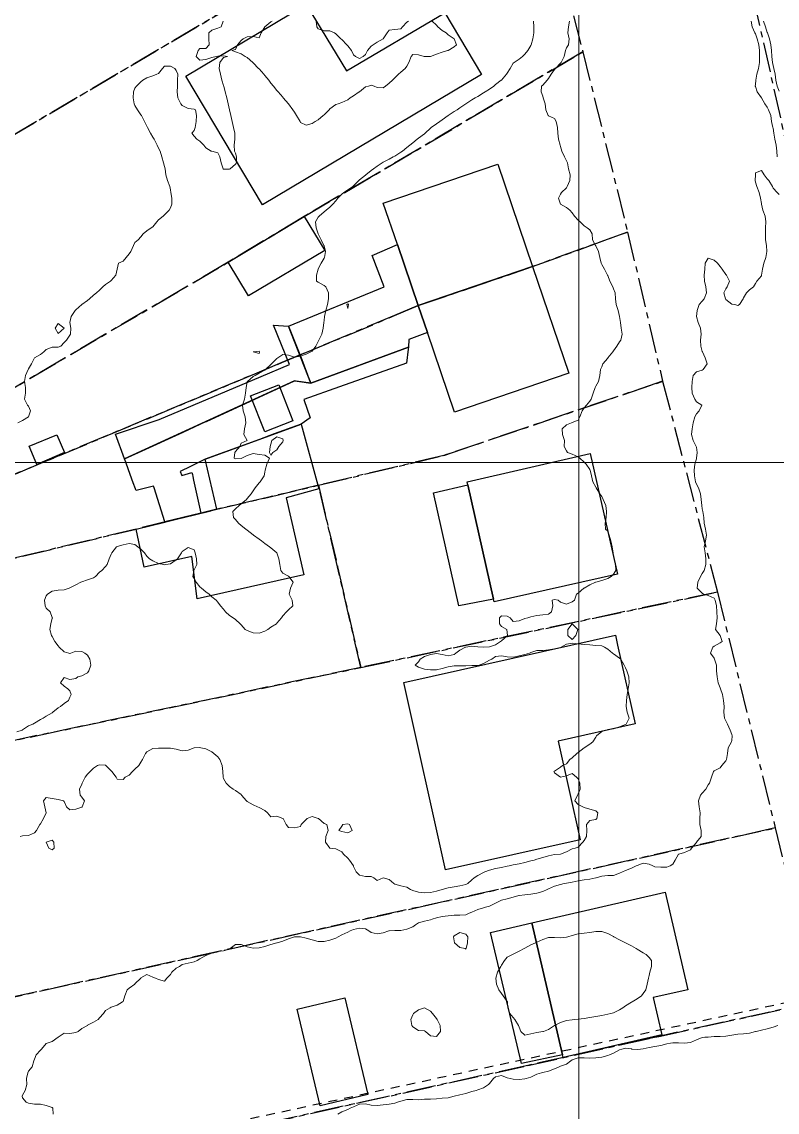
# Model space of a CAD drawing. Header units: centimetres. Extents: x 0 to 642158, y -847 to 649707.
# Drawn here: x 617319.7 to 617383.6, y 621132.4 to 621224.7 of the extents above; entities that cross this region are included whole.
import ezdxf

# ---------------------------------------------------------------- set-up
doc = ezdxf.new("R2010")
doc.units = ezdxf.units.CM
doc.header["$MEASUREMENT"] = 0
doc.linetypes.add('CENTERX2', pattern=[4, 2.5, -0.5, 0.5, -0.5])
doc.linetypes.add('JIS_02_0.7', pattern=[1.35, 0.75, -0.6])
for name, color, linetype, lineweight in [('MEV_grille', 254, 'Continuous', 9), ('WAL_parcellaire agricole', 7, 'JIS_02_0.7', 25), ('WAL_topographie 0.5', 253, 'Continuous', 20)]:
    doc.layers.add(name, color=color, linetype=linetype, lineweight=lineweight)
doc.layers.add('SPW_batiments', color=7, linetype='Continuous')
doc.layers.add('SPW_parcellaire cadastral', color=7, linetype='CENTERX2', lineweight=25, true_color=0xff0542)

# ---------------------------------------------------------------- blocks, each defined once
blk = doc.blocks.new('*U114')
at = {"layer": 'MEV_grille', "transparency": 33554687}
blk.add_lwpolyline([(-1338.461, 0), (1338.461, 0)], dxfattribs=at)
blk = doc.blocks.new('*U115')
at = {"layer": 'MEV_grille', "color": 0, "linetype": 'ByBlock', "lineweight": -2, "transparency": 16777216}
blk.add_blockref('*U114', (0, -1200), dxfattribs=at)
blk = doc.blocks.new('*U112')
at = {"layer": 'MEV_grille', "transparency": 33554687}
blk.add_lwpolyline([(0, 1825.476), (0, -1825.476)], dxfattribs=at)
blk = doc.blocks.new('*U113')
at = {"layer": 'MEV_grille', "color": 0, "linetype": 'ByBlock', "lineweight": -2, "transparency": 16777216}
blk.add_blockref('*U112', (2000, 0), dxfattribs=at)

msp = doc.modelspace()

# ---------------------------------------------------------------- linework, layer by layer
at = {"layer": 'SPW_batiments'}
for points in [[(617347.152, 621220.53), (617355.473, 621225.46), (617358.579, 621220.233), (617340.031, 621209.209), (617333.55, 621220.094), (617343.746, 621226.166), (617347.152, 621220.53)], [(617362.896, 621203.972), (617353.22, 621200.667), (617351.451, 621205.85), (617350.263, 621209.331), (617359.946, 621212.649), (617362.896, 621203.972)], [(617345.313, 621205.347), (617338.864, 621201.496), (617337.147, 621204.346), (617343.563, 621208.213), (617345.313, 621205.347)], [(617353.22, 621200.667), (617353.995, 621198.397), (617352.431, 621197.814), (617352.398, 621197.148), (617344.131, 621194.113), (617342.248, 621198.93), (617350.33, 621202.264), (617349.313, 621204.914), (617351.451, 621205.85), (617353.22, 621200.667)], [(617365.964, 621194.95), (617356.299, 621191.648), (617353.995, 621198.397), (617353.22, 621200.667), (617362.896, 621203.972), (617365.964, 621194.95)], [(617343.356, 621196.097), (617343.862, 621194.803), (617343.89, 621194.731), (617344.13, 621194.113), (617342.891, 621194.278), (617342.757, 621194.296), (617328.369, 621187.694), (617327.602, 621189.794), (617331.31, 621191.038), (617339.927, 621194.673), (617342.319, 621195.682), (617340.962, 621199.011), (617342.248, 621198.93), (617343.356, 621196.097)], [(617352.398, 621197.148), (617352.398, 621197.145), (617352.379, 621196.993), (617352.227, 621195.787), (617346.561, 621193.79), (617343.527, 621192.72), (617344.073, 621191.174), (617343.315, 621190.647), (617341.042, 621189.811), (617339.792, 621189.351), (617335.2, 621187.662), (617333.959, 621187.059), (617333.082, 621186.632), (617333.218, 621186.294), (617334.072, 621186.54), (617334.106, 621186.383), (617334.147, 621186.194), (617334.212, 621185.891), (617334.817, 621183.099), (617331.788, 621182.358), (617330.867, 621185.237), (617330.818, 621185.389), (617329.341, 621185.032), (617329.308, 621185.123), (617329.293, 621185.163), (617329.111, 621185.662), (617328.702, 621186.781), (617328.472, 621187.412), (617328.369, 621187.694), (617329.861, 621188.379), (617333.329, 621189.97), (617335.26, 621190.856), (617335.294, 621190.872), (617342.757, 621194.296), (617342.98, 621194.267), (617344.132, 621194.113), (617352.398, 621197.148)], [(617342.615, 621190.93), (617340.232, 621189.997), (617339.032, 621193.029), (617341.432, 621193.963), (617342.615, 621190.93)], [(617344.8, 621185.163), (617342.033, 621184.413), (617343.55, 621177.897), (617334.501, 621175.862), (617334.066, 621179.429), (617330.017, 621178.546), (617329.35, 621181.762), (617336.166, 621183.429), (617335.199, 621187.662), (617343.315, 621190.647), (617344.8, 621185.163)], [(617323.299, 621188.228), (617320.95, 621187.227), (617320.299, 621188.76), (617322.632, 621189.745), (617323.299, 621188.228)], [(617370.066, 621177.95), (617359.651, 621175.599), (617359.597, 621175.832), (617357.41, 621185.497), (617357.349, 621185.765), (617367.765, 621188.15), (617370.066, 621177.95)], [(617359.597, 621175.832), (617356.667, 621175.265), (617354.516, 621184.814), (617357.41, 621185.497), (617359.597, 621175.832)], [(617366.919, 621155.45), (617355.536, 621152.915), (617352.001, 621168.764), (617366.134, 621171.933), (617369.901, 621172.766), (617370.084, 621171.933), (617371.568, 621165.267), (617365.052, 621163.816), (617366.919, 621155.45)], [(617376.02, 621142.767), (617373.104, 621142.101), (617373.821, 621138.951), (617365.471, 621137.033), (617365.417, 621137.265), (617362.837, 621148.425), (617374.119, 621151.034), (617376.02, 621142.767)], [(617365.417, 621137.265), (617361.955, 621136.516), (617359.337, 621147.615), (617362.837, 621148.425), (617365.417, 621137.265)], [(617344.915, 621132.939), (617342.966, 621141.123), (617346.998, 621142.083), (617348.945, 621133.898), (617344.915, 621132.939)]]:
    msp.add_lwpolyline(points, dxfattribs=at)
at = {"layer": 'SPW_parcellaire cadastral'}
for points in [[(617488.605, 621168.331), (617399.639, 621146.301), (617378.053, 621242.559), (617381.282, 621243.908), (617380.551, 621247.344), (617450.637, 621277.924), (617455.289, 621264.671), (617485.609, 621177.591), (617488.605, 621168.331)], [(617362.252, 621240.653), (617291.009, 621198.589), (617283.829, 621215.639), (617355.956, 621258.547), (617360.748, 621246.044), (617362.252, 621240.653)], [(617367.147, 621222.145), (617343.563, 621208.212), (617337.147, 621204.345), (617296.217, 621180.341), (617292.349, 621195.406), (617291.009, 621198.589), (617362.252, 621240.653), (617367.147, 621222.145)], [(617367.147, 621222.145), (617370.93, 621206.899), (617362.896, 621203.971), (617353.22, 621200.666), (617351.204, 621199.824), (617343.368, 621196.55), (617341.67, 621195.841), (617297.034, 621177.191), (617296.217, 621180.341), (617337.147, 621204.345), (617343.563, 621208.212), (617367.147, 621222.145)], [(617370.93, 621206.899), (617373.898, 621194.266), (617355.382, 621187.985), (617344.782, 621185.466), (617340.468, 621184.441), (617336.166, 621183.428), (617329.35, 621181.761), (617315.851, 621178.526), (617297.817, 621174.307), (617297.034, 621177.191), (617341.67, 621195.841), (617343.368, 621196.55), (617351.204, 621199.824), (617353.22, 621200.666), (617362.896, 621203.971), (617370.93, 621206.899)], [(617344.782, 621185.466), (617355.382, 621187.985), (617373.898, 621194.266), (617378.534, 621176.423), (617348.359, 621170.042), (617346.401, 621178.561), (617344.782, 621185.466)], [(617348.359, 621170.042), (617300.826, 621160.034), (617299.836, 621164.484), (617299.665, 621165.094), (617298.785, 621168.384), (617297.817, 621174.307), (617315.851, 621178.526), (617329.35, 621181.761), (617336.166, 621183.428), (617340.468, 621184.441), (617344.782, 621185.466), (617346.401, 621178.561), (617348.359, 621170.042)], [(617383.426, 621156.459), (617305.548, 621139.175), (617301.276, 621157.745), (617300.826, 621160.034), (617348.359, 621170.042), (617378.534, 621176.423), (617383.426, 621156.459)], [(617362.498, 621136.362), (617308.94, 621124.526), (617305.548, 621139.175), (617383.426, 621156.459), (617387.027, 621141.765), (617386.867, 621141.735), (617373.568, 621138.823), (617362.498, 621136.362)], [(617305.548, 621139.175), (617308.94, 621124.526), (617362.498, 621136.362), (617373.568, 621138.823), (617386.867, 621141.735), (617387.027, 621141.765), (617387.237, 621140.985), (617392.05, 621122.926), (617394.491, 621113.756), (617398.562, 621104.586), (617401.218, 621098.614), (617399.542, 621097.982), (617398.714, 621098.598), (617397.616, 621098.698), (617390.943, 621097.677), (617384.064, 621096.061), (617371.391, 621091.038), (617353.411, 621084.367), (617325.161, 621073.014), (617305.474, 621063.923), (617282.32, 621061.105), (617250.309, 621080.85), (617237.43, 621089.618), (617231.832, 621092.068)]]:
    msp.add_lwpolyline(points, dxfattribs=at)
at = {"layer": 'WAL_parcellaire agricole'}
msp.add_lwpolyline([(617230.843, 621108.416), (617387.462, 621142.372), (617395.298, 621115.403), (617310.846, 621070.926), (617305.847, 621067.926), (617296.425, 621065.222), (617285.635, 621065.371), (617273.847, 621070.922), (617252.763, 621082.677), (617241.845, 621087.918), (617235.845, 621089.917), (617230.843, 621108.416)], dxfattribs=at)
at = {"layer": 'WAL_topographie 0.5'}
for points in [[(617362.971, 621224.75), (617363.002, 621224.25), (617363, 621223.75), (617362.924, 621223.25), (617362.783, 621222.75), (617362.75, 621222.681), (617362.481, 621222.25), (617362.25, 621221.951), (617362.049, 621221.75), (617361.75, 621221.516), (617361.342, 621221.25), (617361.25, 621221.196), (617361.003, 621220.75), (617360.75, 621220.335), (617360.695, 621220.25), (617360.25, 621219.753), (617360.246, 621219.75), (617359.75, 621219.37), (617359.603, 621219.25), (617359.25, 621218.986), (617358.882, 621218.75), (617358.75, 621218.666), (617358.25, 621218.37), (617358.045, 621218.25), (617357.75, 621218.081), (617357.25, 621217.76), (617357.237, 621217.75), (617356.75, 621217.414), (617356.507, 621217.25), (617356.25, 621217.097), (617355.75, 621216.759), (617355.738, 621216.75), (617355.25, 621216.378), (617355.056, 621216.25), (617354.75, 621216.066), (617354.315, 621215.75), (617354.25, 621215.694), (617353.794, 621215.25), (617353.75, 621215.208), (617353.25, 621214.833), (617353.131, 621214.75), (617352.75, 621214.445), (617352.518, 621214.25), (617352.25, 621214.038), (617351.886, 621213.75), (617351.75, 621213.645), (617351.25, 621213.323), (617351.101, 621213.25), (617350.75, 621213.05), (617350.25, 621212.802), (617350.167, 621212.75), (617349.75, 621212.479), (617349.438, 621212.25), (617349.25, 621212.112), (617348.782, 621211.75), (617348.75, 621211.721), (617348.25, 621211.303), (617348.186, 621211.25), (617347.75, 621210.796), (617347.684, 621210.75), (617347.25, 621210.458), (617346.917, 621210.25), (617346.75, 621210.106), (617346.429, 621209.75), (617346.25, 621209.549), (617345.991, 621209.25), (617345.75, 621208.997), (617345.419, 621208.75), (617345.25, 621208.596), (617344.848, 621208.25), (617344.75, 621208.148), (617344.524, 621207.75), (617344.582, 621207.25), (617344.746, 621206.75), (617344.75, 621206.738), (617345.01, 621206.25), (617345.244, 621205.75), (617345.25, 621205.721), (617345.371, 621205.25), (617345.288, 621204.75), (617345.25, 621204.693), (617344.996, 621204.25), (617344.75, 621203.781), (617344.738, 621203.75), (617344.61, 621203.25), (617344.604, 621202.75), (617344.75, 621202.653), (617345.25, 621202.375), (617345.41, 621202.25), (617345.621, 621201.75), (617345.618, 621201.25), (617345.528, 621200.75), (617345.395, 621200.25), (617345.279, 621199.75), (617345.25, 621199.417), (617345.233, 621199.25), (617345.179, 621198.75), (617345.058, 621198.25), (617344.815, 621197.75), (617344.75, 621197.643), (617344.554, 621197.25), (617344.25, 621196.825), (617344.135, 621196.75), (617343.75, 621196.565), (617343.25, 621196.388), (617342.75, 621196.297), (617342.25, 621196.464), (617341.75, 621196.519), (617341.326, 621196.25), (617341.25, 621196.206), (617340.802, 621195.75), (617340.75, 621195.685), (617340.306, 621195.25), (617340.25, 621195.21), (617339.75, 621194.956), (617339.432, 621194.75), (617339.25, 621194.656), (617338.759, 621194.25), (617338.75, 621194.217), (617338.647, 621193.75), (617338.606, 621193.25), (617338.509, 621192.75), (617338.348, 621192.25), (617338.41, 621191.75), (617338.571, 621191.25), (617338.618, 621190.75), (617338.519, 621190.25), (617338.456, 621189.75), (617338.75, 621189.25), (617338.75, 621189.25), (617338.75, 621189.25), (617338.25, 621189.021), (617338.136, 621188.75), (617337.75, 621188.327), (617337.702, 621188.25), (617337.654, 621187.75), (617337.75, 621187.696), (617338.25, 621187.736), (617338.302, 621187.75), (617338.75, 621187.991), (617339.25, 621188.147), (617339.75, 621188.06), (617340.25, 621188), (617340.639, 621187.75), (617340.402, 621187.25), (617340.279, 621186.75), (617340.25, 621186.583), (617340.196, 621186.25), (617339.831, 621185.75), (617339.75, 621185.669), (617339.433, 621185.25), (617339.25, 621184.982), (617339.095, 621184.75), (617338.75, 621184.336), (617338.677, 621184.25), (617338.25, 621183.893), (617338.056, 621183.75), (617337.75, 621183.46), (617337.54, 621183.25), (617337.583, 621182.75), (617337.75, 621182.566), (617338.017, 621182.25), (617338.25, 621182.066), (617338.633, 621181.75), (617338.75, 621181.665), (617339.25, 621181.275), (617339.281, 621181.25), (617339.75, 621180.907), (617339.952, 621180.75), (617340.25, 621180.525), (617340.623, 621180.25), (617340.75, 621180.158), (617341.25, 621179.75), (617341.25, 621179.75), (617341.438, 621179.25), (617341.495, 621178.75), (617341.607, 621178.25), (617341.75, 621178.038), (617342.25, 621177.76), (617342.265, 621177.75), (617342.632, 621177.25), (617342.417, 621176.75), (617342.311, 621176.25), (617342.542, 621175.75), (617342.61, 621175.25), (617342.25, 621174.927), (617342.065, 621174.75), (617341.75, 621174.428), (617341.65, 621174.25), (617341.25, 621173.786), (617341.214, 621173.75), (617340.75, 621173.451), (617340.5, 621173.25), (617340.25, 621173.105), (617339.75, 621172.934), (617339.25, 621172.975), (617338.75, 621173.164), (617338.567, 621173.25), (617338.25, 621173.653), (617338.165, 621173.75), (617337.75, 621174.098), (617337.565, 621174.25), (617337.25, 621174.454), (617336.922, 621174.75), (617336.75, 621174.974), (617336.495, 621175.25), (617336.25, 621175.56), (617336.11, 621175.75), (617335.75, 621176.035), (617335.529, 621176.25), (617335.25, 621176.449), (617334.877, 621176.75), (617334.75, 621176.877), (617334.439, 621177.25), (617334.25, 621177.571), (617334.145, 621177.75), (617334.224, 621178.25), (617334.25, 621178.307), (617334.481, 621178.75), (617334.447, 621179.25), (617334.339, 621179.75), (617334.25, 621180.012), (617333.75, 621180.186), (617333.25, 621179.847), (617333.175, 621179.75), (617332.857, 621179.25), (617332.75, 621179.15), (617332.25, 621178.809), (617331.85, 621178.75), (617331.75, 621178.739), (617331.687, 621178.75), (617331.25, 621178.84), (617330.75, 621179.071), (617330.476, 621179.25), (617330.25, 621179.468), (617330.046, 621179.75), (617329.75, 621180.054), (617329.496, 621180.25), (617329.25, 621180.45), (617328.75, 621180.534), (617328.25, 621180.412), (617327.75, 621180.295), (617327.68, 621180.25), (617327.297, 621179.75), (617327.25, 621179.632), (617327.069, 621179.25), (617326.893, 621178.75), (617326.75, 621178.576), (617326.462, 621178.25), (617326.25, 621178.097), (617325.921, 621177.75), (617325.75, 621177.643), (617325.25, 621177.45), (617324.75, 621177.29), (617324.674, 621177.25), (617324.25, 621177.05), (617323.75, 621176.772), (617323.682, 621176.75), (617323.25, 621176.616), (617322.75, 621176.574), (617322.25, 621176.516), (617321.855, 621176.25), (617321.75, 621176.095), (617321.611, 621175.75), (617321.655, 621175.25), (617321.75, 621175.074), (617322.064, 621174.75), (617322.25, 621174.286), (617322.263, 621174.25), (617322.25, 621174.214), (617322.143, 621173.75), (617322.05, 621173.25), (617322.199, 621172.75), (617322.25, 621172.663), (617322.466, 621172.25), (617322.75, 621171.871), (617322.847, 621171.75), (617323.25, 621171.366), (617323.667, 621171.25), (617323.75, 621171.222), (617323.817, 621171.25), (617324.25, 621171.421), (617324.75, 621171.401), (617325, 621171.25), (617325.25, 621171.079), (617325.437, 621170.75), (617325.52, 621170.25), (617325.356, 621169.75), (617325.25, 621169.601), (617324.75, 621169.338), (617324.404, 621169.25), (617324.25, 621169.125), (617323.75, 621169.025), (617323.25, 621169.204), (617322.956, 621168.75), (617323.25, 621168.472), (617323.584, 621168.25), (617323.75, 621168.069), (617323.859, 621167.75), (617323.75, 621167.531), (617323.621, 621167.25), (617323.25, 621166.99), (617322.957, 621166.75), (617322.75, 621166.617), (617322.307, 621166.25), (617322.25, 621166.219), (617321.75, 621165.917), (617321.476, 621165.75), (617321.25, 621165.629), (617320.75, 621165.319), (617320.605, 621165.25), (617320.25, 621165.106), (617319.75, 621164.779), (617319.698, 621164.75), (617319.25, 621164.602)], [(617336.725, 621224.75), (617336.541, 621224.25), (617336.25, 621224.15), (617335.75, 621223.975), (617335.505, 621223.75), (617335.512, 621223.25), (617335.517, 621222.75), (617335.25, 621222.43), (617334.75, 621222.417), (617334.604, 621222.25), (617334.432, 621221.75), (617334.75, 621221.432), (617335.25, 621221.5), (617335.75, 621221.662), (617336.125, 621221.75), (617336.25, 621221.776), (617336.75, 621221.821), (617337.083, 621221.75), (617336.75, 621221.659), (617336.429, 621221.25), (617336.385, 621220.75), (617336.492, 621220.25), (617336.611, 621219.75), (617336.75, 621219.295), (617336.76, 621219.25), (617336.894, 621218.75), (617337.014, 621218.25), (617337.13, 621217.75), (617337.25, 621217.25), (617337.25, 621217.25), (617337.368, 621216.75), (617337.486, 621216.25), (617337.599, 621215.75), (617337.69, 621215.25), (617337.706, 621214.75), (617337.635, 621214.25), (617337.672, 621213.75), (617337.75, 621213.558), (617337.853, 621213.25), (617337.838, 621212.75), (617337.75, 621212.653), (617337.319, 621212.25), (617337.25, 621212.219), (617336.75, 621212.224), (617336.719, 621212.25), (617336.534, 621212.75), (617336.446, 621213.25), (617336.25, 621213.594), (617335.75, 621213.727), (617335.688, 621213.75), (617335.25, 621214.019), (617335.083, 621214.25), (617334.75, 621214.583), (617334.5, 621214.75), (617334.25, 621215), (617334.05, 621215.25), (617334.25, 621215.481), (617334.345, 621215.75), (617334.421, 621216.25), (617334.457, 621216.75), (617334.375, 621217.25), (617334.25, 621217.295), (617333.75, 621217.355), (617333.25, 621217.61), (617333.133, 621217.75), (617332.886, 621218.25), (617332.831, 621218.75), (617332.854, 621219.25), (617332.838, 621219.75), (617332.891, 621220.25), (617332.75, 621220.573), (617332.619, 621220.75), (617332.25, 621220.943), (617331.75, 621220.945), (617331.568, 621220.75), (617331.25, 621220.313), (617331.096, 621220.25), (617330.75, 621220.121), (617330.25, 621219.935), (617329.927, 621219.75), (617329.75, 621219.601), (617329.379, 621219.25), (617329.25, 621219.077), (617329.132, 621218.75), (617329.088, 621218.25), (617329.178, 621217.75), (617329.25, 621217.603), (617329.461, 621217.25), (617329.75, 621216.816), (617329.794, 621216.75), (617330.065, 621216.25), (617330.25, 621215.854), (617330.307, 621215.75), (617330.572, 621215.25), (617330.75, 621214.922), (617330.87, 621214.75), (617331.138, 621214.25), (617331.25, 621214), (617331.384, 621213.75), (617331.525, 621213.25), (617331.659, 621212.75), (617331.75, 621212.442), (617331.814, 621212.25), (617331.866, 621211.75), (617332.011, 621211.25), (617332.206, 621210.75), (617332.25, 621210.464), (617332.297, 621210.25), (617332.363, 621209.75), (617332.375, 621209.25), (617332.25, 621208.938), (617332.143, 621208.75), (617331.75, 621208.343), (617331.625, 621208.25), (617331.25, 621207.924), (617331.096, 621207.75), (617330.75, 621207.341), (617330.617, 621207.25), (617330.25, 621206.988), (617329.938, 621206.75), (617329.75, 621206.477), (617329.523, 621206.25), (617329.25, 621206), (617329.119, 621205.75), (617328.896, 621205.25), (617328.75, 621205.055), (617328.521, 621204.75), (617328.25, 621204.425), (617327.861, 621204.25), (617327.75, 621203.75), (617327.75, 621203.75), (617327.639, 621203.25), (617327.25, 621202.794), (617327.191, 621202.75), (617326.75, 621202.45), (617326.533, 621202.25), (617326.25, 621201.979), (617325.988, 621201.75), (617325.75, 621201.565), (617325.396, 621201.25), (617325.25, 621201.098), (617324.75, 621200.75), (617324.75, 621200.75), (617324.25, 621200.318), (617324.2, 621200.25), (617323.861, 621199.75), (617323.75, 621199.25), (617323.824, 621198.75), (617323.794, 621198.25), (617323.75, 621198.179), (617323.45, 621197.75), (617323.25, 621197.54), (617322.988, 621197.25), (617322.75, 621197.148), (617322.25, 621197.164), (617321.75, 621196.95), (617321.528, 621196.75), (617321.25, 621196.533), (617320.75, 621196.25), (617320.75, 621196.25), (617320.5, 621195.75), (617320.25, 621195.325), (617320.227, 621195.25), (617319.983, 621194.75), (617319.893, 621194.25), (617319.978, 621193.75), (617319.991, 621193.25), (617319.899, 621192.75), (617320.163, 621192.25), (617320.25, 621192.159), (617320.42, 621191.75), (617320.25, 621191.25), (617320.25, 621191.25), (617319.75, 621190.959), (617319.339, 621190.75)], [(617366.006, 621224.75), (617365.936, 621224.25), (617365.885, 621223.75), (617365.996, 621223.25), (617365.939, 621222.75), (617365.75, 621222.472), (617365.683, 621222.25), (617365.552, 621221.75), (617365.298, 621221.25), (617365.25, 621221.189), (617364.833, 621220.75), (617364.75, 621220.638), (617364.465, 621220.25), (617364.25, 621219.903), (617364.123, 621219.75), (617363.75, 621219.327), (617363.65, 621219.25), (617363.615, 621218.75), (617363.75, 621218.393), (617363.794, 621218.25), (617363.957, 621217.75), (617364.016, 621217.25), (617364.207, 621216.75), (617364.25, 621216.72), (617364.75, 621216.5), (617364.882, 621216.25), (617365.015, 621215.75), (617365.042, 621215.25), (617365.092, 621214.75), (617365.219, 621214.25), (617365.25, 621214.125), (617365.361, 621213.75), (617365.589, 621213.25), (617365.75, 621212.917), (617365.836, 621212.75), (617365.941, 621212.25), (617366.068, 621211.75), (617366.045, 621211.25), (617365.811, 621210.75), (617365.75, 621210.647), (617365.341, 621210.25), (617365.25, 621210.1), (617365.083, 621209.75), (617365.25, 621209.25), (617365.25, 621209.25), (617365.75, 621208.979), (617366.058, 621208.75), (617366.25, 621208.523), (617366.444, 621208.25), (617366.75, 621207.898), (617366.924, 621207.75), (617367.25, 621207.409), (617367.519, 621207.25), (617367.75, 621207.083), (617367.926, 621206.75), (617367.956, 621206.25), (617368.226, 621205.75), (617368.25, 621205.727), (617368.483, 621205.25), (617368.57, 621204.75), (617368.701, 621204.25), (617368.75, 621204.141), (617368.975, 621203.75), (617369.238, 621203.25), (617369.25, 621203.221), (617369.432, 621202.75), (617369.676, 621202.25), (617369.75, 621202.083), (617369.869, 621201.75), (617369.917, 621201.25), (617369.977, 621200.75), (617370.122, 621200.25), (617370.25, 621199.75), (617370.25, 621199.75), (617370.331, 621199.25), (617370.398, 621198.75), (617370.47, 621198.25), (617370.365, 621197.75), (617370.25, 621197.61), (617370.025, 621197.25), (617369.75, 621196.835), (617369.695, 621196.75), (617369.261, 621196.25), (617369.25, 621196.233), (617368.842, 621195.75), (617368.75, 621195.5), (617368.627, 621195.25), (617368.574, 621194.75), (617368.477, 621194.25), (617368.25, 621193.847), (617368.194, 621193.75), (617368.017, 621193.25), (617367.849, 621192.75), (617367.75, 621192.571), (617367.459, 621192.25), (617367.25, 621192.013), (617367.083, 621191.75), (617366.879, 621191.25), (617366.75, 621190.972), (617366.25, 621190.77), (617366.187, 621190.75), (617365.75, 621190.575), (617365.408, 621190.25), (617365.422, 621189.75), (617365.602, 621189.25), (617365.556, 621188.75), (617365.75, 621188.375), (617365.841, 621188.25), (617366.25, 621188.092), (617366.75, 621187.861), (617366.893, 621187.75), (617367.25, 621187.421), (617367.426, 621187.25), (617367.75, 621186.788), (617367.773, 621186.75), (617367.864, 621186.25), (617367.983, 621185.75), (617368.25, 621185.308), (617368.278, 621185.25), (617368.583, 621184.75), (617368.75, 621184.506), (617368.879, 621184.25), (617369.086, 621183.75), (617369.155, 621183.25), (617369.131, 621182.75), (617369.031, 621182.25), (617369.067, 621181.75), (617369.25, 621181.567), (617369.364, 621181.25), (617369.522, 621180.75), (617369.635, 621180.25), (617369.706, 621179.75), (617369.75, 621179.515), (617369.79, 621179.25), (617369.915, 621178.75), (617369.923, 621178.25), (617369.75, 621177.946), (617369.546, 621177.75), (617369.25, 621177.566), (617368.75, 621177.396), (617368.25, 621177.271), (617368.208, 621177.25), (617367.75, 621177.034), (617367.25, 621176.757), (617367.239, 621176.75), (617366.75, 621176.344), (617366.603, 621176.25), (617366.427, 621175.75), (617366.25, 621175.597), (617365.75, 621175.41), (617365.25, 621175.583), (617365.05, 621175.75), (617364.75, 621175.798), (617364.562, 621175.75), (617364.613, 621175.25), (617364.5, 621174.75), (617364.25, 621174.558), (617363.75, 621174.506), (617363.25, 621174.452), (617362.75, 621174.339), (617362.5, 621174.25), (617362.25, 621174.178), (617361.75, 621174), (617361.25, 621173.932), (617360.991, 621174.25), (617360.75, 621174.394), (617360.25, 621174.407), (617360.08, 621174.25), (617360.083, 621173.75), (617360.25, 621173.507), (617360.724, 621173.25), (617360.75, 621173), (617360.776, 621172.75), (617360.75, 621172.736), (617360.25, 621172.309), (617360.167, 621172.25), (617359.75, 621171.947), (617359.25, 621171.781), (617358.75, 621171.758), (617358.25, 621171.786), (617357.75, 621171.836), (617357.25, 621171.77), (617357.213, 621171.75), (617356.75, 621171.495), (617356.397, 621171.25), (617356.25, 621171.131), (617355.75, 621171.033), (617355.25, 621171.147), (617354.75, 621171.232), (617354.25, 621171.141), (617353.75, 621170.975), (617353.391, 621170.75), (617353.25, 621170.525), (617352.96, 621170.25), (617353.25, 621170.06), (617353.75, 621169.904), (617354.25, 621169.843), (617354.75, 621169.852), (617355.25, 621169.959), (617355.75, 621170.103), (617356.25, 621170.19), (617356.75, 621170.19), (617357.25, 621170.19), (617357.75, 621170.198), (617358.25, 621170.222), (617358.375, 621170.25), (617358.75, 621170.383), (617359.25, 621170.655), (617359.432, 621170.75), (617359.75, 621170.969), (617360.25, 621171.032), (617360.75, 621170.931), (617361.25, 621170.915), (617361.75, 621171.03), (617362.25, 621171.138), (617362.629, 621171.25), (617362.75, 621171.306), (617363.25, 621171.479), (617363.75, 621171.49), (617364.25, 621171.53), (617364.75, 621171.617), (617365.25, 621171.735), (617365.313, 621171.75), (617365.75, 621172.009), (617366.25, 621172.107), (617366.75, 621172.043), (617367.25, 621171.986), (617367.75, 621171.948), (617368.25, 621171.911), (617368.75, 621171.871), (617368.991, 621171.75), (617369.25, 621171.58), (617369.664, 621171.25), (617369.75, 621171.191), (617370.25, 621170.835), (617370.352, 621170.75), (617370.647, 621170.25), (617370.75, 621170.019), (617370.861, 621169.75), (617371.027, 621169.25), (617371.073, 621168.75), (617370.972, 621168.25), (617370.895, 621167.75), (617370.833, 621167.25), (617370.808, 621166.75), (617370.894, 621166.25), (617371.064, 621165.75), (617370.806, 621165.25), (617370.75, 621165.225), (617370.25, 621165.009), (617369.75, 621164.861), (617369.25, 621164.791), (617369.125, 621164.75), (617368.75, 621164.621), (617368.302, 621164.25), (617368.25, 621164.143), (617368, 621163.75), (617367.75, 621163.546), (617367.25, 621163.25), (617367.25, 621163.25), (617366.75, 621162.855), (617366.625, 621162.75), (617366.25, 621162.39), (617366.044, 621162.25), (617365.75, 621161.88), (617365.432, 621161.75), (617365.25, 621161.596), (617364.75, 621161.275), (617364.694, 621161.25), (617364.75, 621161.125), (617365.25, 621160.75), (617365.75, 621160.875), (617366.25, 621161.068), (617366.6, 621160.75), (617366.75, 621160.625), (617366.895, 621160.25), (617366.929, 621159.75), (617366.75, 621159.35), (617366.682, 621159.25), (617366.466, 621158.75), (617366.75, 621158.45), (617367.139, 621158.25), (617367.25, 621158.191), (617367.75, 621158.047), (617368.25, 621157.904), (617368.41, 621157.75), (617368.338, 621157.25), (617368.25, 621157.173), (617367.75, 621157.088), (617367.466, 621156.75), (617367.472, 621156.25), (617367.444, 621155.75), (617367.25, 621155.411), (617367.131, 621155.25), (617366.75, 621154.84), (617366.5, 621154.75), (617366.25, 621154.694), (617365.75, 621154.45), (617365.25, 621154.25), (617365.25, 621154.25), (617364.75, 621154.21), (617364.25, 621154.115), (617363.75, 621153.968), (617363.25, 621153.812), (617363.015, 621153.75), (617362.75, 621153.691), (617362.25, 621153.546), (617361.75, 621153.415), (617361.25, 621153.332), (617360.923, 621153.25), (617360.75, 621153.217), (617360.25, 621153.116), (617359.75, 621153.035), (617359.25, 621152.894), (617358.856, 621152.75), (617358.75, 621152.692), (617358.25, 621152.434), (617357.946, 621152.25), (617357.75, 621152.083), (617357.404, 621151.75), (617357.25, 621151.683), (617356.75, 621151.552), (617356.25, 621151.47), (617355.75, 621151.405), (617355.25, 621151.258), (617355.236, 621151.25), (617354.75, 621151.111), (617354.25, 621151.004), (617353.75, 621150.985), (617353.25, 621151.018), (617352.75, 621151.161), (617352.556, 621151.25), (617352.25, 621151.443), (617351.75, 621151.575), (617351.25, 621151.697), (617351.142, 621151.75), (617350.75, 621152.113), (617350.25, 621152.25), (617349.75, 621152.022), (617349.472, 621152.25), (617349.25, 621152.35), (617348.75, 621152.35), (617348.25, 621152.476), (617347.967, 621152.75), (617347.75, 621153.214), (617347.736, 621153.25), (617347.398, 621153.75), (617347.25, 621153.91), (617346.896, 621154.25), (617346.75, 621154.434), (617346.25, 621154.69), (617345.75, 621154.75), (617345.75, 621154.75), (617345.367, 621155.25), (617345.397, 621155.75), (617345.603, 621156.25), (617345.472, 621156.75), (617345.25, 621156.833), (617344.774, 621157.25), (617344.75, 621157.267), (617344.25, 621157.438), (617343.821, 621157.25), (617343.75, 621157.179), (617343.321, 621156.75), (617343.25, 621156.583), (617342.75, 621156.477), (617342.25, 621156.5), (617342.031, 621156.75), (617341.778, 621157.25), (617341.75, 621157.27), (617341.25, 621157.446), (617340.75, 621157.417), (617340.458, 621157.75), (617340.25, 621157.935), (617339.75, 621158.193), (617339.625, 621158.25), (617339.25, 621158.417), (617338.75, 621158.696), (617338.678, 621158.75), (617338.271, 621159.25), (617338.25, 621159.296), (617337.75, 621159.63), (617337.563, 621159.75), (617337.25, 621159.959), (617336.981, 621160.25), (617336.75, 621160.65), (617336.716, 621160.75), (617336.697, 621161.25), (617336.625, 621161.75), (617336.438, 621162.25), (617336.25, 621162.487), (617335.938, 621162.75), (617335.75, 621162.917), (617335.25, 621163.146), (617334.821, 621163.25), (617334.75, 621163.264), (617334.251, 621163.25), (617334.25, 621163.25), (617333.75, 621163.056), (617333.25, 621162.994), (617332.75, 621163.127), (617332.25, 621163.219), (617331.75, 621163.229), (617331.25, 621163.219), (617330.75, 621163.181), (617330.25, 621162.911), (617330.135, 621162.75), (617329.89, 621162.25), (617329.75, 621162.031), (617329.586, 621161.75), (617329.25, 621161.425), (617329.037, 621161.25), (617328.75, 621160.936), (617328.43, 621160.75), (617328.25, 621160.57), (617327.75, 621160.603), (617327.669, 621160.75), (617327.297, 621161.25), (617327.25, 621161.301), (617326.777, 621161.75), (617326.75, 621161.77), (617326.25, 621161.815), (617326.075, 621161.75), (617325.75, 621161.509), (617325.47, 621161.25), (617325.25, 621161.011), (617325.05, 621160.75), (617324.797, 621160.25), (617324.75, 621160.175), (617324.552, 621159.75), (617324.605, 621159.25), (617324.75, 621159.06), (617324.97, 621158.75), (617324.771, 621158.25), (617324.75, 621158.231), (617324.25, 621158.048), (617323.75, 621157.987), (617323.472, 621158.25), (617323.25, 621158.694), (617323.208, 621158.75), (617322.75, 621158.875), (617322.25, 621158.955), (617321.75, 621159.039), (617321.522, 621158.75), (617321.635, 621158.25), (617321.734, 621157.75), (617321.509, 621157.25), (617321.25, 621156.821), (617321.2, 621156.75), (617320.932, 621156.25), (617320.75, 621156.036), (617320.25, 621155.816), (617319.75, 621155.805), (617319.544, 621155.75)], [(617344.506, 621216.25), (617344.25, 621216.073), (617343.75, 621215.941), (617343.25, 621216.173), (617343.215, 621216.25), (617342.929, 621216.75), (617342.75, 621217.028), (617342.596, 621217.25), (617342.25, 621217.736), (617342.24, 621217.75), (617341.795, 621218.25), (617341.75, 621218.297), (617341.358, 621218.75), (617341.25, 621218.879), (617340.976, 621219.25), (617340.75, 621219.507), (617340.57, 621219.75), (617340.25, 621220.131), (617340.156, 621220.25), (617339.75, 621220.717), (617339.717, 621220.75), (617339.25, 621221.227), (617339.221, 621221.25), (617338.75, 621221.663), (617338.575, 621221.75), (617338.25, 621221.982), (617337.75, 621222.135), (617337.45, 621222.25), (617337.75, 621222.344), (617337.926, 621222.75), (617338.25, 621223.114), (617338.4, 621223.25), (617338.75, 621223.422), (617339.25, 621223.439), (617339.75, 621223.327), (617339.94, 621223.75), (617340.238, 621224.25), (617340.25, 621224.259), (617340.75, 621224.684), (617340.871, 621224.75)], [(617354.403, 621224.75), (617354.75, 621224.414), (617354.886, 621224.25), (617355.25, 621223.942), (617355.593, 621223.75), (617355.75, 621223.58), (617356.25, 621223.25), (617356.25, 621223.25), (617356.45, 621222.75), (617356.25, 621222.583), (617355.75, 621222.268), (617355.708, 621222.25), (617355.25, 621222.105), (617354.75, 621221.958), (617354.25, 621221.765), (617354, 621221.75), (617353.75, 621221.739), (617353.712, 621221.75), (617353.25, 621221.896), (617352.75, 621221.91), (617352.632, 621221.75), (617352.426, 621221.25), (617352.25, 621220.925), (617352.11, 621220.75), (617351.75, 621220.429), (617351.558, 621220.25), (617351.25, 621219.954), (617351.03, 621219.75), (617350.75, 621219.481), (617350.45, 621219.25), (617350.25, 621219.096), (617349.75, 621219.12), (617349.481, 621219.25), (617349.25, 621219.323), (617349, 621219.25), (617348.75, 621219.185), (617348.25, 621218.77), (617348.229, 621218.75), (617347.75, 621218.429), (617347.459, 621218.25), (617347.25, 621218.08), (617346.75, 621217.861), (617346.437, 621217.75), (617346.25, 621217.696), (617345.75, 621217.329), (617345.679, 621217.25), (617345.25, 621216.828), (617345.173, 621216.75), (617344.75, 621216.388), (617344.506, 621216.25)], [(617344.581, 621224.75), (617344.638, 621224.25), (617344.75, 621224.105), (617345.25, 621223.923), (617345.75, 621223.929), (617346.125, 621223.75), (617346.25, 621223.671), (617346.68, 621223.25), (617346.75, 621223.183), (617347.167, 621222.75), (617347.25, 621222.656), (617347.575, 621222.25), (617347.75, 621221.888), (617347.924, 621221.75), (617348.25, 621221.576), (617348.563, 621221.75), (617348.75, 621221.93), (617348.928, 621222.25), (617349.25, 621222.622), (617349.397, 621222.75), (617349.75, 621222.976), (617350.25, 621223.25), (617350.25, 621223.25), (617350.588, 621223.75), (617350.75, 621223.974), (617351.25, 621224.034), (617351.75, 621224.088), (617351.884, 621224.25), (617352.25, 621224.655), (617352.39, 621224.75)], [(617381.379, 621224.75), (617381.471, 621224.25), (617381.706, 621223.75), (617381.75, 621223.657), (617381.893, 621223.25), (617382.028, 621222.75), (617382.087, 621222.25), (617382.101, 621221.75), (617382.1, 621221.25), (617381.995, 621220.75), (617381.87, 621220.25), (617381.772, 621219.75), (617381.75, 621219.375), (617381.737, 621219.25), (617381.75, 621219.219), (617381.898, 621218.75), (617382.25, 621218.259), (617382.256, 621218.25), (617382.556, 621217.75), (617382.75, 621217.467), (617382.863, 621217.25), (617383.047, 621216.75), (617383.114, 621216.25), (617383.234, 621215.75), (617383.25, 621215.682), (617383.305, 621215.25), (617383.378, 621214.75), (617383.49, 621214.25), (617383.55, 621213.75), (617383.598, 621213.25)], [(617382.431, 621224.75), (617382.593, 621224.25), (617382.75, 621223.789), (617382.763, 621223.75), (617382.942, 621223.25), (617383.052, 621222.75), (617383.113, 621222.25), (617383.146, 621221.75), (617383.198, 621221.25), (617383.25, 621220.986), (617383.308, 621220.75), (617383.416, 621220.25), (617383.478, 621219.75), (617383.576, 621219.25), (617383.75, 621218.824)], [(617383.75, 621210.068), (617383.583, 621210.25), (617383.25, 621210.614), (617383.19, 621210.75), (617382.87, 621211.25), (617382.75, 621211.386), (617382.474, 621211.75), (617382.25, 621212.111), (617381.75, 621211.917), (617381.741, 621211.75), (617381.726, 621211.25), (617381.75, 621211.113), (617381.879, 621210.75), (617382.05, 621210.25), (617382.174, 621209.75), (617382.25, 621209.313), (617382.267, 621209.25), (617382.364, 621208.75), (617382.575, 621208.25), (617382.625, 621207.75), (617382.594, 621207.25), (617382.595, 621206.75), (617382.604, 621206.25), (617382.671, 621205.75), (617382.717, 621205.25), (617382.617, 621204.75), (617382.45, 621204.25), (617382.35, 621203.75), (617382.27, 621203.25), (617382.25, 621203.187), (617381.861, 621202.75), (617381.75, 621202.55), (617381.583, 621202.25), (617381.25, 621202), (617381, 621201.75), (617380.75, 621201.321), (617380.722, 621201.25), (617380.393, 621200.75), (617380.25, 621200.673), (617380, 621200.75), (617379.75, 621200.794), (617379.25, 621201.194), (617379.203, 621201.25), (617379.078, 621201.75), (617379.25, 621202.083), (617379.354, 621202.25), (617379.55, 621202.75), (617379.292, 621203.25), (617379.25, 621203.298), (617378.933, 621203.75), (617378.75, 621203.979), (617378.533, 621204.25), (617378.25, 621204.524), (617377.75, 621204.687), (617377.491, 621204.25), (617377.455, 621203.75), (617377.404, 621203.25), (617377.438, 621202.75), (617377.538, 621202.25), (617377.598, 621201.75), (617377.424, 621201.25), (617377.25, 621201.039), (617377, 621200.75), (617376.81, 621200.25), (617376.75, 621199.75), (617376.895, 621199.25), (617377.087, 621198.75), (617377.143, 621198.25), (617377.095, 621197.75), (617377.14, 621197.25), (617377.25, 621196.786), (617377.261, 621196.75), (617377.486, 621196.25), (617377.676, 621195.75), (617377.322, 621195.25), (617377.25, 621195.198), (617376.75, 621195.054), (617376.47, 621194.75), (617376.389, 621194.25), (617376.362, 621193.75), (617376.397, 621193.25), (617376.615, 621192.75), (617376.75, 621192.531), (617377.2, 621192.25), (617376.975, 621191.75), (617376.75, 621191.5), (617376.628, 621191.25), (617376.466, 621190.75), (617376.383, 621190.25), (617376.326, 621189.75), (617376.468, 621189.25), (617376.737, 621188.75), (617376.75, 621188.694), (617376.828, 621188.25), (617376.769, 621187.75), (617376.75, 621187.688), (617376.633, 621187.25), (617376.57, 621186.75), (617376.579, 621186.25), (617376.674, 621185.75), (617376.75, 621185.568), (617376.931, 621185.25), (617377.088, 621184.75), (617377.152, 621184.25), (617377.206, 621183.75), (617377.25, 621183.458), (617377.287, 621183.25), (617377.37, 621182.75), (617377.414, 621182.25), (617377.525, 621181.75), (617377.607, 621181.25), (617377.522, 621180.75), (617377.417, 621180.25), (617377.506, 621179.75), (617377.561, 621179.25), (617377.561, 621178.75), (617377.399, 621178.25), (617377.25, 621178), (617377.101, 621177.75), (617376.872, 621177.25), (617376.829, 621176.75), (617377.25, 621176.329), (617377.362, 621176.25), (617377.75, 621176.124), (617378.25, 621175.897), (617378.343, 621175.75), (617378.464, 621175.25), (617378.482, 621174.75), (617378.498, 621174.25), (617378.461, 621173.75), (617378.375, 621173.25), (617378.75, 621172.75), (617378.75, 621172.75), (617378.924, 621172.25), (617378.75, 621172.127), (617378.25, 621171.853), (617378.139, 621171.75), (617377.937, 621171.25), (617378.25, 621170.824), (617378.29, 621170.75), (617378.458, 621170.25), (617378.459, 621169.75), (617378.5, 621169.25), (617378.607, 621168.75), (617378.75, 621168.333), (617378.779, 621168.25), (617378.957, 621167.75), (617379.05, 621167.25), (617379.095, 621166.75), (617379.083, 621166.25), (617379.14, 621165.75), (617379.25, 621165.529), (617379.378, 621165.25), (617379.622, 621164.75), (617379.75, 621164.371), (617379.789, 621164.25), (617379.75, 621163.85), (617379.735, 621163.75), (617379.453, 621163.25), (617379.39, 621162.75), (617379.31, 621162.25), (617379.25, 621162.154), (617378.891, 621161.75), (617378.75, 621161.545), (617378.25, 621161.284), (617378.214, 621161.25), (617378.031, 621160.75), (617377.848, 621160.25), (617377.75, 621160.102), (617377.564, 621159.75), (617377.25, 621159.41), (617377.111, 621159.25), (617376.917, 621158.75), (617376.974, 621158.25), (617377.06, 621157.75), (617377.033, 621157.25), (617377.03, 621156.75), (617377.15, 621156.25), (617377.15, 621155.75), (617376.762, 621155.25), (617376.75, 621155.237), (617376.329, 621154.75), (617376.25, 621154.615), (617375.75, 621154.392), (617375.275, 621154.25), (617375.25, 621154.232), (617374.969, 621153.75), (617374.75, 621153.4), (617374.536, 621153.25), (617374.25, 621153.13), (617373.75, 621153.138), (617373.25, 621153.179), (617373.078, 621153.25), (617372.75, 621153.39), (617372.25, 621153.477), (617371.75, 621153.289), (617371.671, 621153.25), (617371.25, 621153.052), (617370.75, 621152.848), (617370.514, 621152.75), (617370.25, 621152.624), (617369.75, 621152.45), (617369.25, 621152.425), (617368.75, 621152.381), (617368.26, 621152.25), (617368.25, 621152.246), (617367.75, 621152.128), (617367.25, 621152.083), (617366.75, 621152), (617366.25, 621151.875), (617365.75, 621151.779), (617365.565, 621151.75), (617365.25, 621151.689), (617364.75, 621151.538), (617364.25, 621151.312), (617364.114, 621151.25), (617363.75, 621151.082), (617363.25, 621150.947), (617362.75, 621150.859), (617362.25, 621150.806), (617361.75, 621150.753), (617361.736, 621150.75), (617361.25, 621150.603), (617360.75, 621150.47), (617360.25, 621150.344), (617360.028, 621150.25), (617359.75, 621150.107), (617359.25, 621149.832), (617358.917, 621149.75), (617358.75, 621149.703), (617358.25, 621149.572), (617357.75, 621149.328), (617357.524, 621149.25), (617357.25, 621149.121), (617356.75, 621149.076), (617356.25, 621149.091), (617355.75, 621149.038), (617355.25, 621148.966), (617354.75, 621148.857), (617354.389, 621148.75), (617354.25, 621148.688), (617353.75, 621148.567), (617353.25, 621148.436), (617352.982, 621148.25), (617352.75, 621148.107), (617352.25, 621147.894), (617351.75, 621147.793), (617351.25, 621147.79), (617350.75, 621147.754), (617350.739, 621147.75), (617350.25, 621147.578), (617349.75, 621147.494), (617349.25, 621147.623), (617349.031, 621147.75), (617348.75, 621147.917), (617348.25, 621147.981), (617347.75, 621147.858), (617347.47, 621147.75), (617347.25, 621147.656), (617346.75, 621147.407), (617346.444, 621147.25), (617346.25, 621147.148), (617345.75, 621146.954), (617345.25, 621146.844), (617344.75, 621146.856), (617344.25, 621146.991), (617343.75, 621147.144), (617343.25, 621147.24), (617342.75, 621147.247), (617342.25, 621147.084), (617341.75, 621146.872), (617341.287, 621146.75), (617341.25, 621146.738), (617340.75, 621146.599), (617340.25, 621146.431), (617339.75, 621146.319), (617339.25, 621146.294), (617338.75, 621146.399), (617338.25, 621146.603), (617337.75, 621146.594), (617337.319, 621146.25), (617337.25, 621146.201), (617336.75, 621146.065), (617336.25, 621146.018), (617335.75, 621145.871), (617335.476, 621145.75), (617335.25, 621145.672), (617334.75, 621145.378), (617334.526, 621145.25), (617334.25, 621145.125), (617333.75, 621145.021), (617333.25, 621144.895), (617333.016, 621144.75), (617332.75, 621144.592), (617332.359, 621144.25), (617332.25, 621144.053), (617331.939, 621143.75), (617331.75, 621143.5), (617331.25, 621143.625), (617330.99, 621143.75), (617330.75, 621143.838), (617330.25, 621144.058), (617329.75, 621143.771), (617329.736, 621143.75), (617329.25, 621143.257), (617329.239, 621143.25), (617328.75, 621142.909), (617328.578, 621142.75), (617328.399, 621142.25), (617328.25, 621141.783), (617328.208, 621141.75), (617327.75, 621141.475), (617327.25, 621141.309), (617327.15, 621141.25), (617326.75, 621141), (617326.576, 621140.75), (617326.25, 621140.393), (617326.143, 621140.25), (617325.75, 621140.016), (617325.25, 621139.768), (617325.225, 621139.75), (617324.75, 621139.486), (617324.446, 621139.25), (617324.25, 621139.14), (617323.75, 621139.069), (617323.25, 621139.097), (617322.75, 621138.75), (617322.75, 621138.75), (617322.25, 621138.403), (617321.827, 621138.25), (617321.75, 621138.212), (617321.336, 621137.75), (617321.25, 621137.664), (617320.886, 621137.25), (617320.75, 621136.904), (617320.685, 621136.75), (617320.559, 621136.25), (617320.25, 621135.868), (617320.179, 621135.75), (617320.083, 621135.25), (617320.099, 621134.75), (617319.95, 621134.25), (617319.75, 621133.85), (617319.705, 621133.75), (617319.75, 621133.635), (617320.044, 621133.25), (617320.25, 621133.165), (617320.75, 621133.079), (617321.25, 621133.088), (617321.75, 621132.98), (617322.25, 621132.79), (617322.315, 621132.75), (617322.319, 621132.25)], [(617347.324, 621200.75), (617347.25, 621200.417), (617347.176, 621200.75), (617347.25, 621200.833), (617347.324, 621200.75)], [(617322.75, 621198.296), (617323.25, 621198.75), (617322.75, 621199.167), (617322.487, 621198.75), (617322.75, 621198.296)], [(617339.75, 621196.625), (617339.802, 621196.75), (617339.75, 621196.808), (617339.25, 621196.75), (617339.75, 621196.625)], [(617340.917, 621188.25), (617340.75, 621188), (617340.639, 621188.25), (617340.704, 621188.75), (617340.75, 621188.95), (617340.838, 621189.25), (617341.25, 621189.554), (617341.75, 621189.4), (617341.804, 621189.25), (617341.75, 621189.15), (617341.417, 621188.75), (617341.25, 621188.45), (617340.917, 621188.25)], [(617366.565, 621172.75), (617366.25, 621172.41), (617365.88, 621172.75), (617365.872, 621173.25), (617366.25, 621173.75), (617366.25, 621173.75), (617366.25, 621173.75), (617366.733, 621173.25), (617366.565, 621172.75)], [(617347.25, 621156.042), (617347.635, 621156.25), (617347.406, 621156.75), (617347.25, 621156.811), (617346.834, 621156.75), (617346.75, 621156.625), (617346.5, 621156.25), (617346.75, 621156.167), (617347.25, 621156.042)], [(617322.429, 621154.75), (617322.25, 621154.599), (617321.972, 621154.75), (617321.75, 621155.25), (617321.75, 621155.25), (617321.75, 621155.25), (617322.25, 621155.432), (617322.388, 621155.25), (617322.429, 621154.75)], [(617357.263, 621146.25), (617357.25, 621146.212), (617357.179, 621146.25), (617356.75, 621146.331), (617356.294, 621146.75), (617356.25, 621146.9), (617356.201, 621147.25), (617356.25, 621147.319), (617356.75, 621147.625), (617357.25, 621147.487), (617357.42, 621147.25), (617357.394, 621146.75), (617357.263, 621146.25)], [(617363.806, 621139.25), (617363.75, 621139.228), (617363.25, 621139.144), (617362.75, 621139.029), (617362.25, 621138.93), (617361.897, 621139.25), (617361.75, 621139.595), (617361.709, 621139.75), (617361.387, 621140.25), (617361.25, 621140.423), (617360.963, 621140.75), (617360.808, 621141.25), (617360.758, 621141.75), (617360.75, 621141.763), (617360.401, 621142.25), (617360.25, 621142.443), (617360.03, 621142.75), (617359.852, 621143.25), (617359.776, 621143.75), (617359.922, 621144.25), (617360.207, 621144.75), (617360.25, 621144.845), (617360.53, 621145.25), (617360.75, 621145.53), (617361.203, 621145.75), (617361.25, 621145.776), (617361.75, 621146.03), (617362.176, 621146.25), (617362.25, 621146.288), (617362.75, 621146.557), (617363.136, 621146.75), (617363.25, 621146.807), (617363.75, 621147.022), (617364.25, 621147.179), (617364.75, 621147.197), (617365.25, 621147.15), (617365.75, 621147.215), (617365.865, 621147.25), (617366.25, 621147.366), (617366.75, 621147.488), (617367.25, 621147.564), (617367.75, 621147.622), (617368.25, 621147.69), (617368.75, 621147.689), (617369.25, 621147.534), (617369.75, 621147.265), (617369.779, 621147.25), (617370.25, 621147.007), (617370.75, 621146.75), (617370.75, 621146.75), (617371.25, 621146.493), (617371.671, 621146.25), (617371.75, 621146.206), (617372.25, 621145.899), (617372.489, 621145.75), (617372.75, 621145.51), (617372.953, 621145.25), (617372.958, 621144.75), (617372.818, 621144.25), (617372.75, 621143.972), (617372.7, 621143.75), (617372.596, 621143.25), (617372.466, 621142.75), (617372.25, 621142.442), (617372.107, 621142.25), (617371.75, 621142.005), (617371.317, 621141.75), (617371.25, 621141.712), (617370.75, 621141.406), (617370.536, 621141.25), (617370.25, 621141.068), (617369.75, 621140.82), (617369.525, 621140.75), (617369.25, 621140.69), (617368.75, 621140.594), (617368.25, 621140.503), (617367.75, 621140.417), (617367.25, 621140.34), (617366.75, 621140.283), (617366.417, 621140.25), (617366.25, 621140.234), (617365.75, 621140.154), (617365.25, 621139.998), (617364.75, 621139.757), (617364.738, 621139.75), (617364.25, 621139.411), (617363.806, 621139.25)], [(617355.106, 621139.25), (617354.75, 621138.81), (617354.25, 621138.868), (617353.836, 621139.25), (617353.75, 621139.306), (617353.25, 621139.328), (617352.75, 621139.619), (617352.681, 621139.75), (617352.592, 621140.25), (617352.75, 621140.646), (617352.818, 621140.75), (617353.25, 621141.072), (617353.75, 621141.241), (617354.25, 621140.958), (617354.43, 621140.75), (617354.75, 621140.335), (617354.807, 621140.25), (617355.074, 621139.75), (617355.106, 621139.25)], [(617383.638, 621139.75), (617383.25, 621139.6), (617382.75, 621139.454), (617382.25, 621139.346), (617381.81, 621139.25), (617381.75, 621139.233), (617381.25, 621139.098), (617380.75, 621139.045), (617380.25, 621139.018), (617379.75, 621138.928), (617379.25, 621138.829), (617378.75, 621138.811), (617378.25, 621138.802), (617377.75, 621138.769), (617377.458, 621138.75), (617377.25, 621138.733), (617376.75, 621138.538), (617376.25, 621138.312), (617375.75, 621138.255), (617375.25, 621138.28), (617374.75, 621138.284), (617374.556, 621138.25), (617374.25, 621138.18), (617373.75, 621138.063), (617373.25, 621137.978), (617372.75, 621137.891), (617372.25, 621137.778), (617372.031, 621137.75), (617371.75, 621137.705), (617371.3, 621137.75), (617371.25, 621137.755), (617370.75, 621137.824), (617370.432, 621137.75), (617370.25, 621137.69), (617369.75, 621137.389), (617369.387, 621137.25), (617369.25, 621137.2), (617368.75, 621137.068), (617368.25, 621137.011), (617367.75, 621136.987), (617367.25, 621136.995), (617366.75, 621137.012), (617366.25, 621136.837), (617366.139, 621136.75), (617365.75, 621136.484), (617365.25, 621136.298), (617365.14, 621136.25), (617364.75, 621136.076), (617364.25, 621135.877), (617363.75, 621135.774), (617363.656, 621135.75), (617363.25, 621135.612), (617362.75, 621135.373), (617362.341, 621135.25), (617362.25, 621135.217), (617361.75, 621135.165), (617361.25, 621135.2), (617361, 621135.25), (617360.75, 621135.318), (617360.25, 621135.519), (617359.75, 621135.41), (617359.6, 621135.25), (617359.25, 621134.843), (617359.159, 621134.75), (617358.75, 621134.469), (617358.25, 621134.286), (617358.113, 621134.25), (617357.75, 621134.145), (617357.25, 621133.981), (617356.75, 621133.863), (617356.25, 621133.75), (617356.25, 621133.75), (617355.75, 621133.632), (617355.25, 621133.607), (617354.75, 621133.547), (617354.25, 621133.509), (617353.75, 621133.513), (617353.25, 621133.455), (617352.75, 621133.469), (617352.25, 621133.472), (617351.75, 621133.336), (617351.459, 621133.25), (617351.25, 621133.182), (617350.75, 621133.095), (617350.25, 621133.023), (617349.75, 621132.964), (617349.25, 621132.997), (617348.75, 621133.115), (617348.25, 621133.077), (617347.75, 621132.87), (617347.472, 621132.75), (617347.25, 621132.639), (617346.75, 621132.428), (617346.408, 621132.25)]]:
    msp.add_lwpolyline(points, dxfattribs=at)

# ---------------------------------------------------------------- block references
at = {"layer": 'MEV_grille', "transparency": 33554687}
for name, p in [('*U113', (615366.814, 620593.644)), ('*U115', (616669.481, 622387.381))]:
    msp.add_blockref(name, p, dxfattribs=at)

doc.saveas('drawing.dxf')
